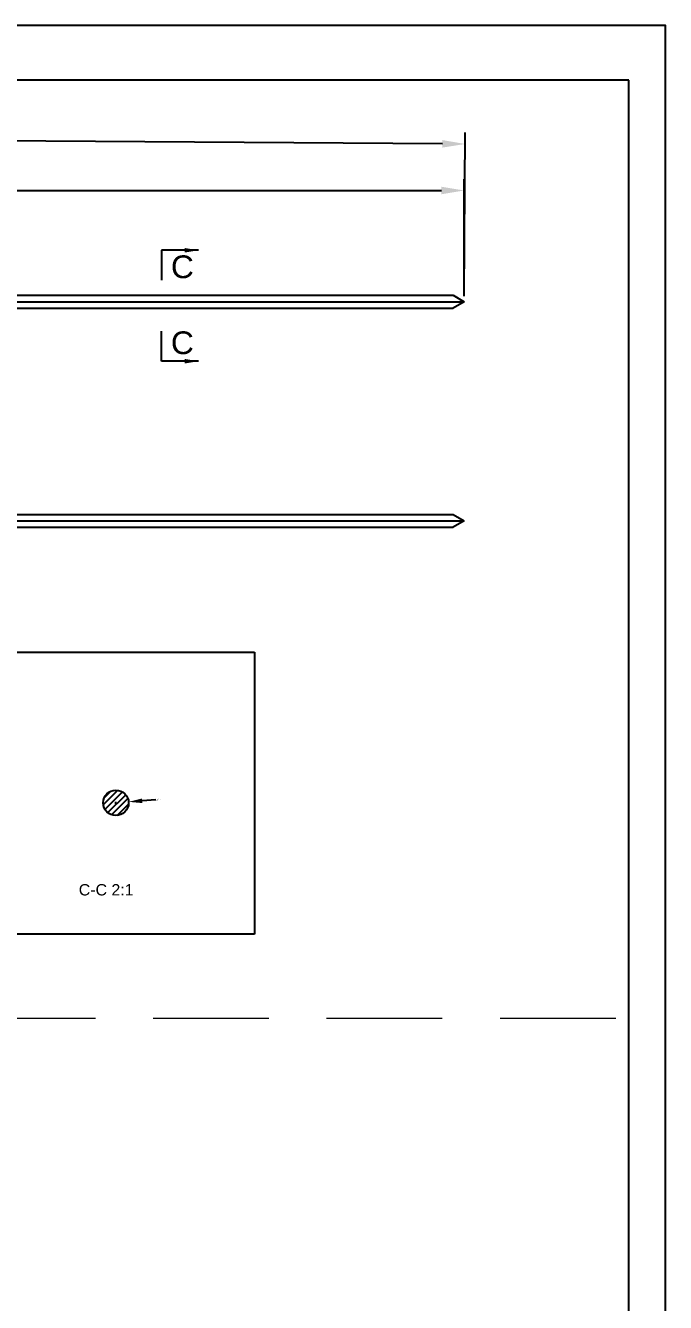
# Model space of a CAD drawing. Header units: millimetres. Extents: x 1167 to 2269, y 1197 to 1555.
# Drawn here: x 2198.8 to 2269.1, y 1414.9 to 1555.2 of the extents above; entities that cross this region are included whole.
import ezdxf

# ---------------------------------------------------------------- set-up
doc = ezdxf.new("R2010")
doc.units = ezdxf.units.MM
doc.linetypes.add('HIDDEN', pattern=[9.525, 6.35, -3.175])
doc.layers.add('Dimension', color=3, linetype='Continuous')
doc.styles.get("Standard").update_dxf_attribs({"font": 'arial.ttf'})
doc.styles.add('样式 1', font='romant.shx')
doc.dimstyles.new('ISO-25$0', dxfattribs={"dimtxt": 2.5, "dimasz": 2.5, "dimexe": 0.5, "dimexo": 1, "dimgap": 1, "dimtad": 0, "dimtih": 1, "dimtoh": 1, "dimdec": 1, "dimzin": 10, "dimdsep": 46, "dimlunit": 6, "dimtxsty": '样式 1', "dimcen": 0, "dimclrd": 256, "dimclre": 256, "dimclrt": 7, "dimazin": 0, "dimtfac": 1, "dimtdec": 1, "dimtofl": 0, "dimtmove": 0, "dimatfit": 0, "dimfxl": 1, "dimtolj": 1, "dimtzin": 10, "dimarcsym": 0})
doc.dimstyles.get("Standard").update_dxf_attribs({"dimtxt": 0.18, "dimasz": 0.18, "dimexe": 0.18, "dimexo": 0.0625, "dimgap": 0.09, "dimtad": 0, "dimtih": 1, "dimtoh": 1, "dimdec": 4, "dimzin": 0, "dimdsep": 46, "dimtxsty": 'Standard', "dimcen": 0.09, "dimadec": 0, "dimazin": 0, "dimtfac": 1, "dimtdec": 4, "dimtofl": 0, "dimtmove": 0, "dimatfit": 3, "dimfxl": 1, "dimtolj": 1, "dimtzin": 0, "dimarcsym": 0})
doc.dimstyles.new('副本 ISO-25', dxfattribs={"dimtxt": 1.5, "dimasz": 1.5, "dimexe": 0.4, "dimexo": 0, "dimgap": 0.4, "dimtad": 1, "dimdsep": 46, "dimtxsty": 'Standard', "dimcen": 2, "dimadec": 0, "dimazin": 0, "dimtfac": 1, "dimtmove": 0, "dimatfit": 3, "dimfxl": 1, "dimarcsym": 0})

# ---------------------------------------------------------------- blocks, each defined once
blk = doc.blocks.new('*D244')
at = {"layer": 'Defpoints', "color": 0, "transparency": 16777216}
for p in [(2247.02, 1537.1), (2102.02, 1525.88), (2247.02, 1524.88)]:
    blk.add_point(p, dxfattribs=at)
at = {"layer": 'Dimension', "color": 0, "lineweight": -2, "transparency": 16777216}
for p, q in [((2102.02, 1526.5), (2102.02, 1538.35)), ((2247.02, 1525.5), (2247.02, 1538.35)), ((2104.52, 1537.1), (2244.52, 1537.1))]:
    blk.add_line(p, q, dxfattribs=at)
at = {"layer": 'Dimension', "color": 0, "transparency": 16777216}
for points in [[(2104.52, 1537.51), (2104.52, 1536.68), (2102.02, 1537.1)], [(2244.52, 1537.51), (2244.52, 1536.68), (2247.02, 1537.1)]]:
    blk.add_solid(points, dxfattribs=at)
at = {"layer": 'Dimension', "color": 0, "transparency": 16777216, "insert": (2174.52, 1539), "char_height": 2.5, "attachment_point": 5}
blk.add_mtext('145', dxfattribs=at)
blk = doc.blocks.new('*D248')
at = {"layer": 'Defpoints', "color": 0, "transparency": 16777216}
for p in [(2247.13, 1542.21), (2089.22, 1525.88), (2247.02, 1524.88)]:
    blk.add_point(p, dxfattribs=at)
at = {"layer": 'Dimension', "color": 0, "lineweight": -2, "transparency": 16777216}
for p, q in [((2089.22, 1526.5), (2089.33, 1544.46)), ((2091.83, 1543.19), (2170.16, 1542.7)), ((2244.63, 1542.23), (2179.62, 1542.64)), ((2247.02, 1525.5), (2247.13, 1543.46))]:
    blk.add_line(p, q, dxfattribs=at)
at = {"layer": 'Dimension', "color": 0, "transparency": 16777216}
for points in [[(2091.83, 1543.61), (2091.82, 1542.78), (2089.33, 1543.21)], [(2244.63, 1542.64), (2244.62, 1541.81), (2247.13, 1542.21)]]:
    blk.add_solid(points, dxfattribs=at)
at = {"layer": 'Dimension', "color": 0, "transparency": 16777216, "insert": (2174.89, 1542.67), "char_height": 2.5, "attachment_point": 5}
blk.add_mtext('157.8', dxfattribs=at)
blk = doc.blocks.new('*D263')
at = {"layer": 'Defpoints', "color": 0, "transparency": 16777216}
for p in [(2207.37, 1469.69), (2210.16, 1469.91)]:
    blk.add_point(p, dxfattribs=at)
at = {"layer": 'Dimension', "color": 0, "lineweight": -2, "transparency": 16777216}
for p, q in [((2208.67, 1469.8), (2208.85, 1469.8)), ((2208.76, 1469.71), (2208.76, 1469.89)), ((2213.15, 1470.14), (2211.66, 1470.02))]:
    blk.add_line(p, q, dxfattribs=at)
at = {"layer": 'Dimension', "color": 0, "transparency": 16777216}
blk.add_solid([(2211.64, 1470.27), (2211.67, 1469.77), (2210.16, 1469.91)], dxfattribs=at)
at = {"layer": 'Dimension', "color": 0, "transparency": 16777216, "insert": (2213.5, 1470.14), "char_height": 0.18, "attachment_point": 5}
blk.add_mtext('\\A1;∅1.4', dxfattribs=at)

msp = doc.modelspace()

# ---------------------------------------------------------------- hatches: boundary and pattern name
h = msp.add_hatch()
h.set_pattern_fill('ANSI31', color=6, scale=0.15)
h.set_pattern_definition([(45, (-817.38617, 2330.3413), (-0.336759605, 0.336759605), [])])
h.paths.add_polyline_path([(2210.16431, 1469.80028, 1), (2207.36431, 1469.80028, 1)])

# ---------------------------------------------------------------- linework, layer by layer
for p, q in [((2265.09499, 1549.22789), (1855.83949, 1549.22789)), ((2265.09499, 1262.48694), (2265.09499, 1549.22789)), ((2177.36914, 1525.57838), (2245.81655, 1525.57838)), ((2245.81655, 1525.57838), (2247.01655, 1524.87838)), ((2172.51655, 1524.87838), (2247.01655, 1524.87838)), ((2177.36914, 1524.17838), (2245.81655, 1524.17838)), ((2247.01655, 1524.87838), (2245.81655, 1524.17838)), ((2172.51655, 1501.48491), (2245.81655, 1501.48491)), ((2172.51655, 1500.78491), (2247.01655, 1500.78491)), ((2245.81655, 1501.48491), (2247.01655, 1500.78491)), ((2247.01655, 1500.78491), (2245.81655, 1500.08491)), ((2172.51655, 1500.08491), (2245.81655, 1500.08491)), ((2166.19935, 1486.34648), (2223.98707, 1486.34648)), ((2223.98707, 1486.34648), (2223.98707, 1455.36307)), ((2223.98707, 1455.36307), (2166.19935, 1455.36307))]:
    msp.add_line(p, q)
at = {"color": 1, "linetype": 'HIDDEN', "lineweight": 9, "ltscale": 2}
msp.add_line((2060.46724, 1446.13842), (2265.09499, 1446.13842), dxfattribs=at)
msp.add_lwpolyline([(2269.13303, 1258.22789), (2269.13303, 1555.22789), (1849.13303, 1555.22789), (1849.13303, 1258.22789)], close=True)
msp.add_circle((2208.76431, 1469.80028), 1.4)

# ---------------------------------------------------------------- texts
at = {"attachment_point": 1}
for s, insert, char_height, width in [('C', (2214.81139, 1529.96354), 2.5, 1.4244815), ('C', (2214.81139, 1521.61461), 2.5, 1.4244815), ('C-C 2:1', (2204.69232, 1460.86659), 1.25, 6.2736983)]:
    msp.add_mtext(s, dxfattribs=dict(at, insert=insert, char_height=char_height, width=width))

# ---------------------------------------------------------------- dimensions: what is measured, and where the dimension line sits
at = {"layer": 'Dimension'}
dim = msp.add_linear_dim(base=(2247.12639, 1542.21066), p1=(2089.21655, 1525.87838), p2=(2247.01655, 1524.87838), angle=359.6369137, dimstyle='ISO-25$0', override={"dimexe": 1.25, "dimexo": 0.625, "dimgap": 0.625, "dimtad": 1, "dimzin": 8, "dimlunit": 2, "dimpost": '<>', "dimtxsty": 'Standard', "dimcen": 2.5, "dimclrd": 0, "dimclre": 0, "dimclrt": 0, "dimadec": 0, "dimtdec": 2, "dimtofl": 1, "dimatfit": 3, "dimtolj": 0, "dimtzin": 8}, dxfattribs=at)
dim.commit()
dim.dimension.update_dxf_attribs({"geometry": '*D248', "text_midpoint": (2174.88953, 1542.66844), "dimtype": 161})
dim = msp.add_linear_dim(base=(2247.01655, 1537.09587), p1=(2102.01655, 1525.87838), p2=(2247.01655, 1524.87838), dimstyle='ISO-25$0', override={"dimexe": 1.25, "dimexo": 0.625, "dimgap": 0.625, "dimtad": 1, "dimzin": 8, "dimlunit": 2, "dimpost": '<>', "dimtxsty": 'Standard', "dimcen": 2.5, "dimclrd": 0, "dimclre": 0, "dimclrt": 0, "dimadec": 0, "dimtdec": 2, "dimtofl": 1, "dimatfit": 3, "dimtolj": 0, "dimtzin": 8}, dxfattribs=at)
dim.commit()
dim.dimension.update_dxf_attribs({"geometry": '*D244', "text_midpoint": (2174.51655, 1537.09587), "dimtype": 160})
dim = msp.add_diameter_dim_2p(p1=(2207.36848, 1469.69233), p2=(2210.16014, 1469.90822), dimstyle='Standard', override={"dimasz": 1.5, "dimtad": 0, "dimtih": 1, "dimtoh": 1, "dimdec": 1, "dimlfac": 0.5, "dimadec": 0}, dxfattribs=at)
dim.commit()
dim.dimension.update_dxf_attribs({"geometry": '*D263', "text_midpoint": (2213.50262, 1470.13953)})

# ---------------------------------------------------------------- leaders
for points in [[(2217.83487, 1530.5292), (2213.77998, 1530.5292), (2213.77996, 1527.22648)], [(2217.83487, 1518.33343), (2213.77998, 1518.33343), (2213.77996, 1521.63615)]]:
    msp.add_leader(points, dimstyle='副本 ISO-25')

doc.saveas('drawing.dxf')
